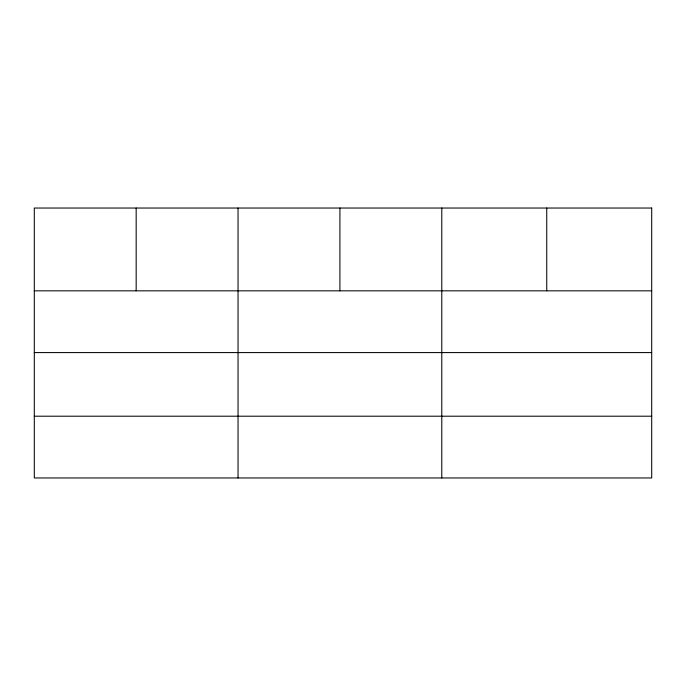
<?xml version="1.0" encoding="UTF-8"?>
<svg xmlns="http://www.w3.org/2000/svg" width="686" height="686" viewBox="0 0 686 686"><rect width="100%" height="100%" fill="white"/><g stroke="black" fill="none" stroke-linecap="round" stroke-linejoin="round"><path stroke-width="1.03" d="M34.3 290.83L651.7 290.83M34.3 352.587L651.7 352.587M34.3 416.205L651.7 416.205M546.742 208.038L546.742 290.83M441.784 208.038L441.784 477.962M339.913 208.038L339.913 290.83M238.042 208.038L238.042 477.962M136.171 208.038L136.171 290.83M651.7 208.038L34.3 208.038L34.3 477.962L651.7 477.962L651.7 208.038"/></g></svg>
